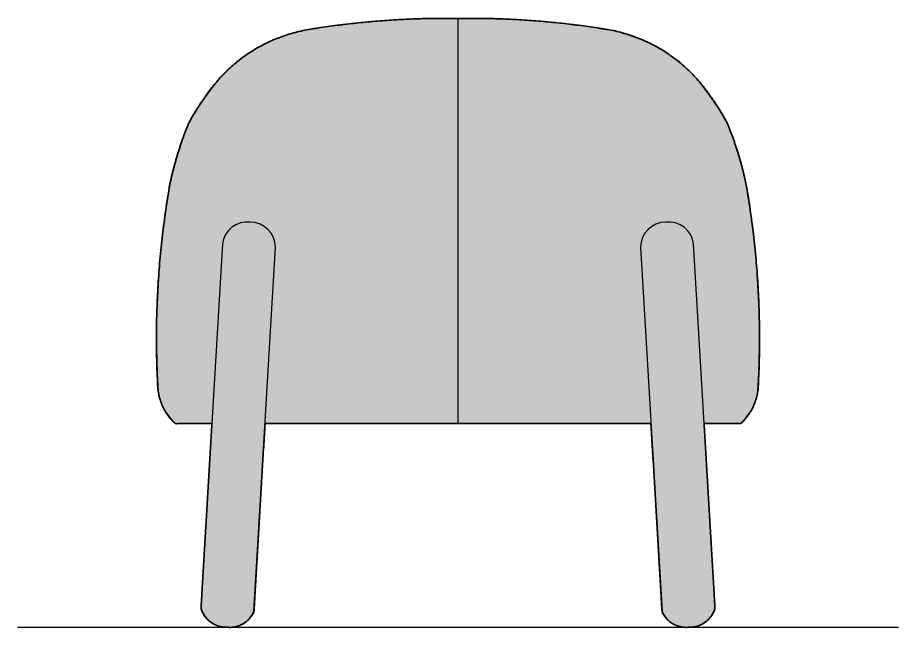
# Model space of a CAD drawing. Header units: millimetres. Extents: x 0 to 1323, y -682 to 401.
# Drawn here: x 744 to 1323, y -1 to 400 of the extents above; entities that cross this region are included whole.
import ezdxf

# ---------------------------------------------------------------- set-up
doc = ezdxf.new("R2010")
doc.units = ezdxf.units.MM
doc.layers.add('Blocks', color=7, linetype='Continuous')
doc.layers.add('Blocks$Fill', color=7, linetype='Continuous', true_color=0xffffff)
doc.layers.add('Blocks$Inner', color=7, linetype='Continuous', lineweight=25, true_color=0x007f00)
doc.layers.add('Blocks$Outline', color=7, linetype='Continuous', lineweight=35, true_color=0xff3f3f)

# ---------------------------------------------------------------- blocks, each defined once
blk = doc.blocks.new('Sally Stool Side')
at = {"layer": 'Blocks$Fill', "extrusion": (0, 0, -1)}
blk.add_hatch(color=256, dxfattribs=at).paths.add_polyline_path([(289.16, 399.6), (276.55, 399.66), (263.92, 399.43), (251.3, 398.91), (238.69, 398.09), (226.1, 396.98), (213.55, 395.58), (201.04, 393.88), (188.58, 391.89), (186.2, 391.4), (183.82, 390.84), (181.45, 390.23), (179.08, 389.56), (176.72, 388.82), (174.37, 388.03), (172.04, 387.18), (169.72, 386.27), (167.42, 385.29), (165.13, 384.26), (162.87, 383.18), (160.64, 382.03), (158.43, 380.83), (156.25, 379.58), (154.09, 378.27), (151.97, 376.9), (149.89, 375.49), (147.84, 374.02), (145.83, 372.5), (143.86, 370.94), (141.93, 369.33), (140.05, 367.68), (138.2, 365.98), (136.41, 364.24), (134.66, 362.47), (132.96, 360.65), (131.31, 358.8), (129.71, 356.92), (128.17, 355), (126.67, 353.06), (125.23, 351.09), (123.84, 349.1), (122.24, 346.89), (120.67, 344.65), (119.15, 342.38), (117.68, 340.07), (116.25, 337.74), (114.88, 335.38), (113.54, 333), (112.26, 330.59), (110.33, 325.74), (108.5, 320.85), (106.79, 315.92), (105.2, 310.94), (103.72, 305.94), (102.35, 300.89), (101.11, 295.83), (99.98, 290.73), (97.35, 274.37), (95.18, 257.92), (93.47, 241.4), (92.23, 224.84), (91.46, 208.24), (91.16, 191.64), (91.34, 175.05), (91.97, 158.49), (92.02, 157.63), (92.08, 156.77), (92.17, 155.91), (92.27, 155.05), (92.4, 154.18), (92.55, 153.32), (92.72, 152.46), (92.92, 151.6), (93.13, 150.74), (93.37, 149.89), (93.63, 149.04), (93.91, 148.19), (94.21, 147.36), (94.54, 146.53), (94.88, 145.7), (95.25, 144.89), (95.63, 144.09), (96.04, 143.29), (96.46, 142.51), (96.9, 141.74), (97.37, 140.98), (97.85, 140.23), (98.35, 139.5), (98.86, 138.78), (99.39, 138.08), (99.94, 137.39), (100.5, 136.72), (101.08, 136.06), (101.67, 135.42), (102.27, 134.8), (102.89, 134.2), (103.51, 133.61), (109.4, 133.61), (127.54, 133.61), (120.41, 12.34), (120.5, 12.04), (120.6, 11.73), (120.71, 11.42), (120.82, 11.12), (120.94, 10.82), (121.07, 10.51), (121.2, 10.21), (121.34, 9.91), (121.48, 9.61), (121.63, 9.31), (121.79, 9.01), (121.95, 8.72), (122.13, 8.42), (122.3, 8.13), (122.49, 7.84), (122.68, 7.56), (122.87, 7.28), (123.07, 7), (123.28, 6.72), (123.5, 6.45), (123.72, 6.18), (123.95, 5.91), (124.18, 5.65), (124.42, 5.4), (124.66, 5.14), (124.91, 4.9), (125.16, 4.65), (125.42, 4.42), (125.69, 4.18), (125.96, 3.96), (126.23, 3.74), (126.51, 3.52), (126.79, 3.31), (127.08, 3.1), (127.37, 2.91), (127.66, 2.71), (127.96, 2.53), (128.26, 2.35), (128.57, 2.17), (128.88, 2.01), (129.19, 1.84), (129.5, 1.69), (129.82, 1.54), (130.14, 1.4), (130.46, 1.27), (130.78, 1.14), (131.1, 1.02), (131.43, 0.91), (131.75, 0.8), (132.08, 0.7), (132.41, 0.61), (132.73, 0.52), (133.06, 0.44), (133.39, 0.37), (133.72, 0.3), (134.05, 0.24), (134.38, 0.19), (134.7, 0.15), (135.03, 0.11), (135.35, 0.07), (135.68, 0.04), (136, 0.02), (136.32, 0.01), (136.64, 0), (137.63, -0.06), (137.95, -0.09), (138.27, -0.11), (138.6, -0.13), (138.92, -0.14), (139.25, -0.14), (139.58, -0.14), (139.91, -0.13), (140.24, -0.12), (140.57, -0.1), (140.91, -0.07), (141.24, -0.04), (141.58, 0), (141.91, 0.05), (142.25, 0.1), (142.58, 0.16), (142.92, 0.23), (143.26, 0.31), (143.59, 0.39), (143.93, 0.48), (144.26, 0.57), (144.59, 0.67), (144.92, 0.78), (145.25, 0.9), (145.58, 1.02), (145.91, 1.15), (146.23, 1.29), (146.55, 1.43), (146.87, 1.58), (147.18, 1.74), (147.5, 1.9), (147.8, 2.07), (148.11, 2.25), (148.41, 2.43), (148.71, 2.62), (149, 2.81), (149.29, 3.01), (149.58, 3.22), (149.86, 3.43), (150.14, 3.65), (150.41, 3.87), (150.67, 4.1), (150.94, 4.33), (151.19, 4.56), (151.44, 4.81), (151.69, 5.05), (151.93, 5.3), (152.16, 5.55), (152.39, 5.81), (152.61, 6.07), (152.83, 6.34), (153.04, 6.61), (153.24, 6.88), (153.44, 7.15), (153.63, 7.43), (153.82, 7.71), (154, 7.99), (154.17, 8.27), (154.33, 8.56), (154.5, 8.84), (154.65, 9.13), (154.8, 9.42), (154.94, 9.71), (155.07, 10), (155.2, 10.3), (162.45, 133.61), (415.88, 133.61), (423.12, 10.3), (423.25, 10), (423.39, 9.71), (423.53, 9.42), (423.68, 9.13), (423.83, 8.84), (423.99, 8.56), (424.16, 8.27), (424.33, 7.99), (424.51, 7.71), (424.7, 7.43), (424.89, 7.15), (425.09, 6.88), (425.29, 6.61), (425.5, 6.34), (425.72, 6.07), (425.94, 5.81), (426.17, 5.55), (426.4, 5.3), (426.64, 5.05), (426.88, 4.81), (427.14, 4.56), (427.39, 4.33), (427.65, 4.1), (427.92, 3.87), (428.19, 3.65), (428.47, 3.43), (428.75, 3.22), (429.03, 3.01), (429.32, 2.81), (429.62, 2.62), (429.92, 2.43), (430.22, 2.25), (430.52, 2.07), (430.83, 1.9), (431.14, 1.74), (431.46, 1.58), (431.78, 1.43), (432.1, 1.29), (432.42, 1.15), (432.75, 1.02), (433.08, 0.9), (433.4, 0.78), (433.74, 0.67), (434.07, 0.57), (434.4, 0.48), (434.74, 0.39), (435.07, 0.31), (435.41, 0.23), (435.74, 0.16), (436.08, 0.1), (436.42, 0.05), (436.75, 0), (437.09, -0.04), (437.42, -0.07), (437.76, -0.1), (438.09, -0.12), (438.42, -0.13), (438.75, -0.14), (439.08, -0.14), (439.41, -0.14), (439.73, -0.13), (440.05, -0.11), (440.37, -0.09), (440.69, -0.06), (441.69, 0), (442.01, 0.01), (442.33, 0.02), (442.65, 0.04), (442.97, 0.07), (443.3, 0.11), (443.63, 0.15), (443.95, 0.19), (444.28, 0.24), (444.61, 0.3), (444.94, 0.37), (445.26, 0.44), (445.59, 0.52), (445.92, 0.61), (446.25, 0.7), (446.58, 0.8), (446.9, 0.91), (447.23, 1.02), (447.55, 1.14), (447.87, 1.27), (448.19, 1.4), (448.51, 1.54), (448.83, 1.69), (449.14, 1.84), (449.45, 2.01), (449.76, 2.17), (450.06, 2.35), (450.37, 2.53), (450.66, 2.71), (450.96, 2.91), (451.25, 3.1), (451.54, 3.31), (451.82, 3.52), (452.1, 3.74), (452.37, 3.96), (452.64, 4.18), (452.91, 4.42), (453.17, 4.65), (453.42, 4.9), (453.67, 5.14), (453.91, 5.4), (454.15, 5.65), (454.38, 5.91), (454.61, 6.18), (454.83, 6.45), (455.04, 6.72), (455.25, 7), (455.45, 7.28), (455.65, 7.56), (455.84, 7.84), (456.02, 8.13), (456.2, 8.42), (456.37, 8.72), (456.54, 9.01), (456.7, 9.31), (456.85, 9.61), (456.99, 9.91), (457.13, 10.21), (457.26, 10.51), (457.39, 10.82), (457.51, 11.12), (457.62, 11.42), (457.73, 11.73), (457.83, 12.04), (457.92, 12.34), (450.79, 133.61), (474.81, 133.61), (475.44, 134.2), (476.06, 134.8), (476.66, 135.42), (477.25, 136.06), (477.83, 136.72), (478.39, 137.39), (478.94, 138.08), (479.47, 138.78), (479.98, 139.5), (480.48, 140.23), (480.96, 140.98), (481.42, 141.74), (481.87, 142.51), (482.29, 143.29), (482.7, 144.09), (483.08, 144.89), (483.45, 145.7), (483.79, 146.53), (484.11, 147.36), (484.42, 148.19), (484.7, 149.04), (484.96, 149.89), (485.19, 150.74), (485.41, 151.6), (485.6, 152.46), (485.77, 153.32), (485.92, 154.18), (486.05, 155.05), (486.16, 155.91), (486.25, 156.77), (486.31, 157.63), (486.35, 158.49), (486.99, 175.05), (487.16, 191.64), (486.86, 208.24), (486.1, 224.84), (484.86, 241.4), (483.15, 257.92), (480.98, 274.37), (478.35, 290.73), (477.22, 295.83), (475.97, 300.89), (474.61, 305.94), (473.13, 310.94), (471.53, 315.92), (469.82, 320.85), (468, 325.74), (466.07, 330.59), (464.78, 333), (463.45, 335.38), (462.07, 337.74), (460.65, 340.07), (459.17, 342.38), (457.65, 344.65), (456.09, 346.89), (454.48, 349.1), (453.1, 351.09), (451.65, 353.06), (450.16, 355), (448.61, 356.92), (447.01, 358.8), (445.36, 360.65), (443.67, 362.47), (441.92, 364.24), (440.12, 365.98), (438.28, 367.68), (436.4, 369.33), (434.47, 370.94), (432.5, 372.5), (430.49, 374.02), (428.44, 375.49), (426.35, 376.9), (424.23, 378.27), (422.08, 379.58), (419.9, 380.83), (417.69, 382.03), (415.45, 383.18), (413.19, 384.26), (410.91, 385.29), (408.61, 386.27), (406.29, 387.18), (403.95, 388.03), (401.61, 388.82), (399.25, 389.56), (396.88, 390.23), (394.51, 390.84), (392.13, 391.4), (389.75, 391.89), (377.29, 393.88), (364.78, 395.58), (352.22, 396.98), (339.64, 398.09), (327.03, 398.91), (314.4, 399.43), (301.78, 399.66)], flags=0)
at = {"layer": 'Blocks$Inner', "linetype": 'ByBlock'}
for p, q in [((-289.16, 133.61), (-289.16, 399.6)), ((-443.86, 251.55), (-457.92, 12.34)), ((-423.12, 10.3), (-409.06, 249.5)), ((-169.27, 249.5), (-155.2, 10.3)), ((-120.41, 12.34), (-134.47, 251.55)), ((-441.69, 0), (-440.69, -0.06)), ((-137.63, -0.06), (-136.64, 0))]:
    blk.add_line(p, q, dxfattribs=at)
for points in [[(-474.81, 133.61), (-450.79, 133.61), (-468.92, 133.61)], [(-415.88, 133.61), (-271.74, 133.61), (-162.45, 133.61)], [(-109.4, 133.61), (-127.54, 133.61), (-103.51, 133.61)]]:
    blk.add_lwpolyline(points, dxfattribs=at)
for centre, radius, start, end in [((-298.28, -141.96), 541.64, 89.03592, 99.72281), ((-280.05, -141.96), 541.64, 80.27719, 90.96408), ((-370.18, 291.95), 101.85, 101.0762, 145.86553), ((-208.14, 291.95), 101.85, 34.13447, 78.9238), ((-345.27, 267.88), 136.1, 143.36234, 152.56369), ((-233.05, 267.88), 136.1, 27.43631, 36.63766), ((-257.62, 244.53), 225.51, 157.56522, 168.17623), ((-320.7, 244.53), 225.51, 11.82377, 22.43478), ((99.54, 189.39), 586.7, 170.05352, 183.01924), ((-677.86, 189.39), 586.7, 356.98076, 9.94648), ((-427.47, 249.49), 16.52, 83.34575, 172.85601), ((-425.58, 249.38), 16.52, 0.41539, 89.92566), ((-152.75, 249.38), 16.52, 90.07434, 179.58461), ((-150.86, 249.49), 16.52, 7.14399, 96.65425), ((-450.84, 159.84), 35.54, 182.17558, 227.57608), ((-127.49, 159.84), 35.54, 312.42392, 357.82442), ((-441.37, 17.27), 17.27, 196.57841, 268.93877), ((-136.96, 17.27), 17.27, 271.06123, 343.42159), ((-438.99, 17.13), 17.27, 264.33263, 336.693), ((-139.34, 17.13), 17.27, 203.307, 275.66737)]:
    blk.add_arc(centre, radius, start, end, dxfattribs=at)
at = {"layer": 'Blocks$Outline'}
blk.add_lwpolyline([(-162.45, 133.61), (-271.74, 133.61), (-415.88, 133.61)], dxfattribs=at)
for points, weights, knots in [([(-450.79, 133.61), (-462.8, 133.61), (-474.81, 133.61), (-485.79, 143.64), (-486.35, 158.49), (-489.86, 225.07), (-478.35, 290.73), (-474.06, 311.23), (-466.07, 330.59), (-461.02, 340.31), (-454.48, 349.1), (-430.93, 383.83), (-389.75, 391.89), (-339.82, 400.45), (-289.16, 399.6)], [1, 1, 1, 0.922536401235, 1, 0.993605671372, 1, 0.995715817501, 1, 0.996777934368, 1, 0.924581498414, 1, 0.995654367486, 1], [-429.211383, -429.211383, -429.211383, -405.188491, -405.188491, -377.029731, -377.029731, -244.262172, -244.262172, -202.498617, -202.498617, -180.641737, -180.641737, -101.027146, -101.027146, 0, 0, 0]), ([(-289.16, 399.6), (-238.51, 400.45), (-188.58, 391.89), (-147.39, 383.83), (-123.84, 349.1), (-117.31, 340.31), (-112.26, 330.59), (-104.27, 311.23), (-99.98, 290.73), (-88.46, 225.07), (-91.97, 158.49), (-92.54, 143.64), (-103.51, 133.61), (-106.46, 133.61), (-109.4, 133.61)], [1, 0.995654367486, 1, 0.924581498414, 1, 0.996777934368, 1, 0.995715817501, 1, 0.993605671373, 1, 0.922536401235, 1, 1, 1], [-447.343576, -447.343576, -447.343576, -346.31643, -346.31643, -266.701839, -266.701839, -244.844959, -244.844959, -203.081404, -203.081404, -70.313845, -70.313845, -42.155085, -42.155085, -36.264385, -36.264385, -36.264385]), ([(-440.69, -0.06), (-441.19, -0.03), (-441.69, 0), (-454.32, 0.23), (-457.92, 12.34), (-454.36, 72.97), (-450.79, 133.61)], [1, 1, 1, 0.807164543452, 1, 1, 1], [-575.468964, -575.468964, -575.468964, -574.47306, -574.47306, -552.659788, -552.659788, -431.183471, -431.183471, -431.183471]), ([(-415.88, 133.61), (-419.5, 71.95), (-423.12, 10.3), (-428.12, -1.31), (-440.69, -0.06)], [1, 1, 1, 0.807164543452, 1], [-145.338658, -145.338658, -145.338658, -21.813273, -21.813273, 0, 0, 0]), ([(-136.64, 0), (-137.14, -0.03), (-137.63, -0.06), (-150.21, -1.31), (-155.2, 10.3), (-158.83, 71.95), (-162.45, 133.61)], [1, 1, 1, 0.807164543452, 1, 1, 1], [-575.468964, -575.468964, -575.468964, -574.47306, -574.47306, -552.659788, -552.659788, -429.134403, -429.134403, -429.134403]), ([(-127.54, 133.61), (-123.97, 72.97), (-120.41, 12.34), (-124.01, 0.23), (-136.64, 0)], [1, 1, 1, 0.807164543452, 1], [-143.289589, -143.289589, -143.289589, -21.813273, -21.813273, 0, 0, 0])]:
    blk.add_rational_spline(points, weights, degree=2, knots=knots, dxfattribs=at)
blk.add_open_spline([(-109.4, 133.61), (-118.47, 133.61), (-127.54, 133.61)], degree=2, dxfattribs=at)

msp = doc.modelspace()

# ---------------------------------------------------------------- linework, layer by layer
at = {"layer": 'Blocks'}
msp.add_lwpolyline([(744.37, 0), (1322.7, 0)], dxfattribs=at)

# ---------------------------------------------------------------- block references
msp.add_blockref('Sally Stool Side', (1322.7, 0), dxfattribs=at)

doc.saveas('drawing.dxf')
